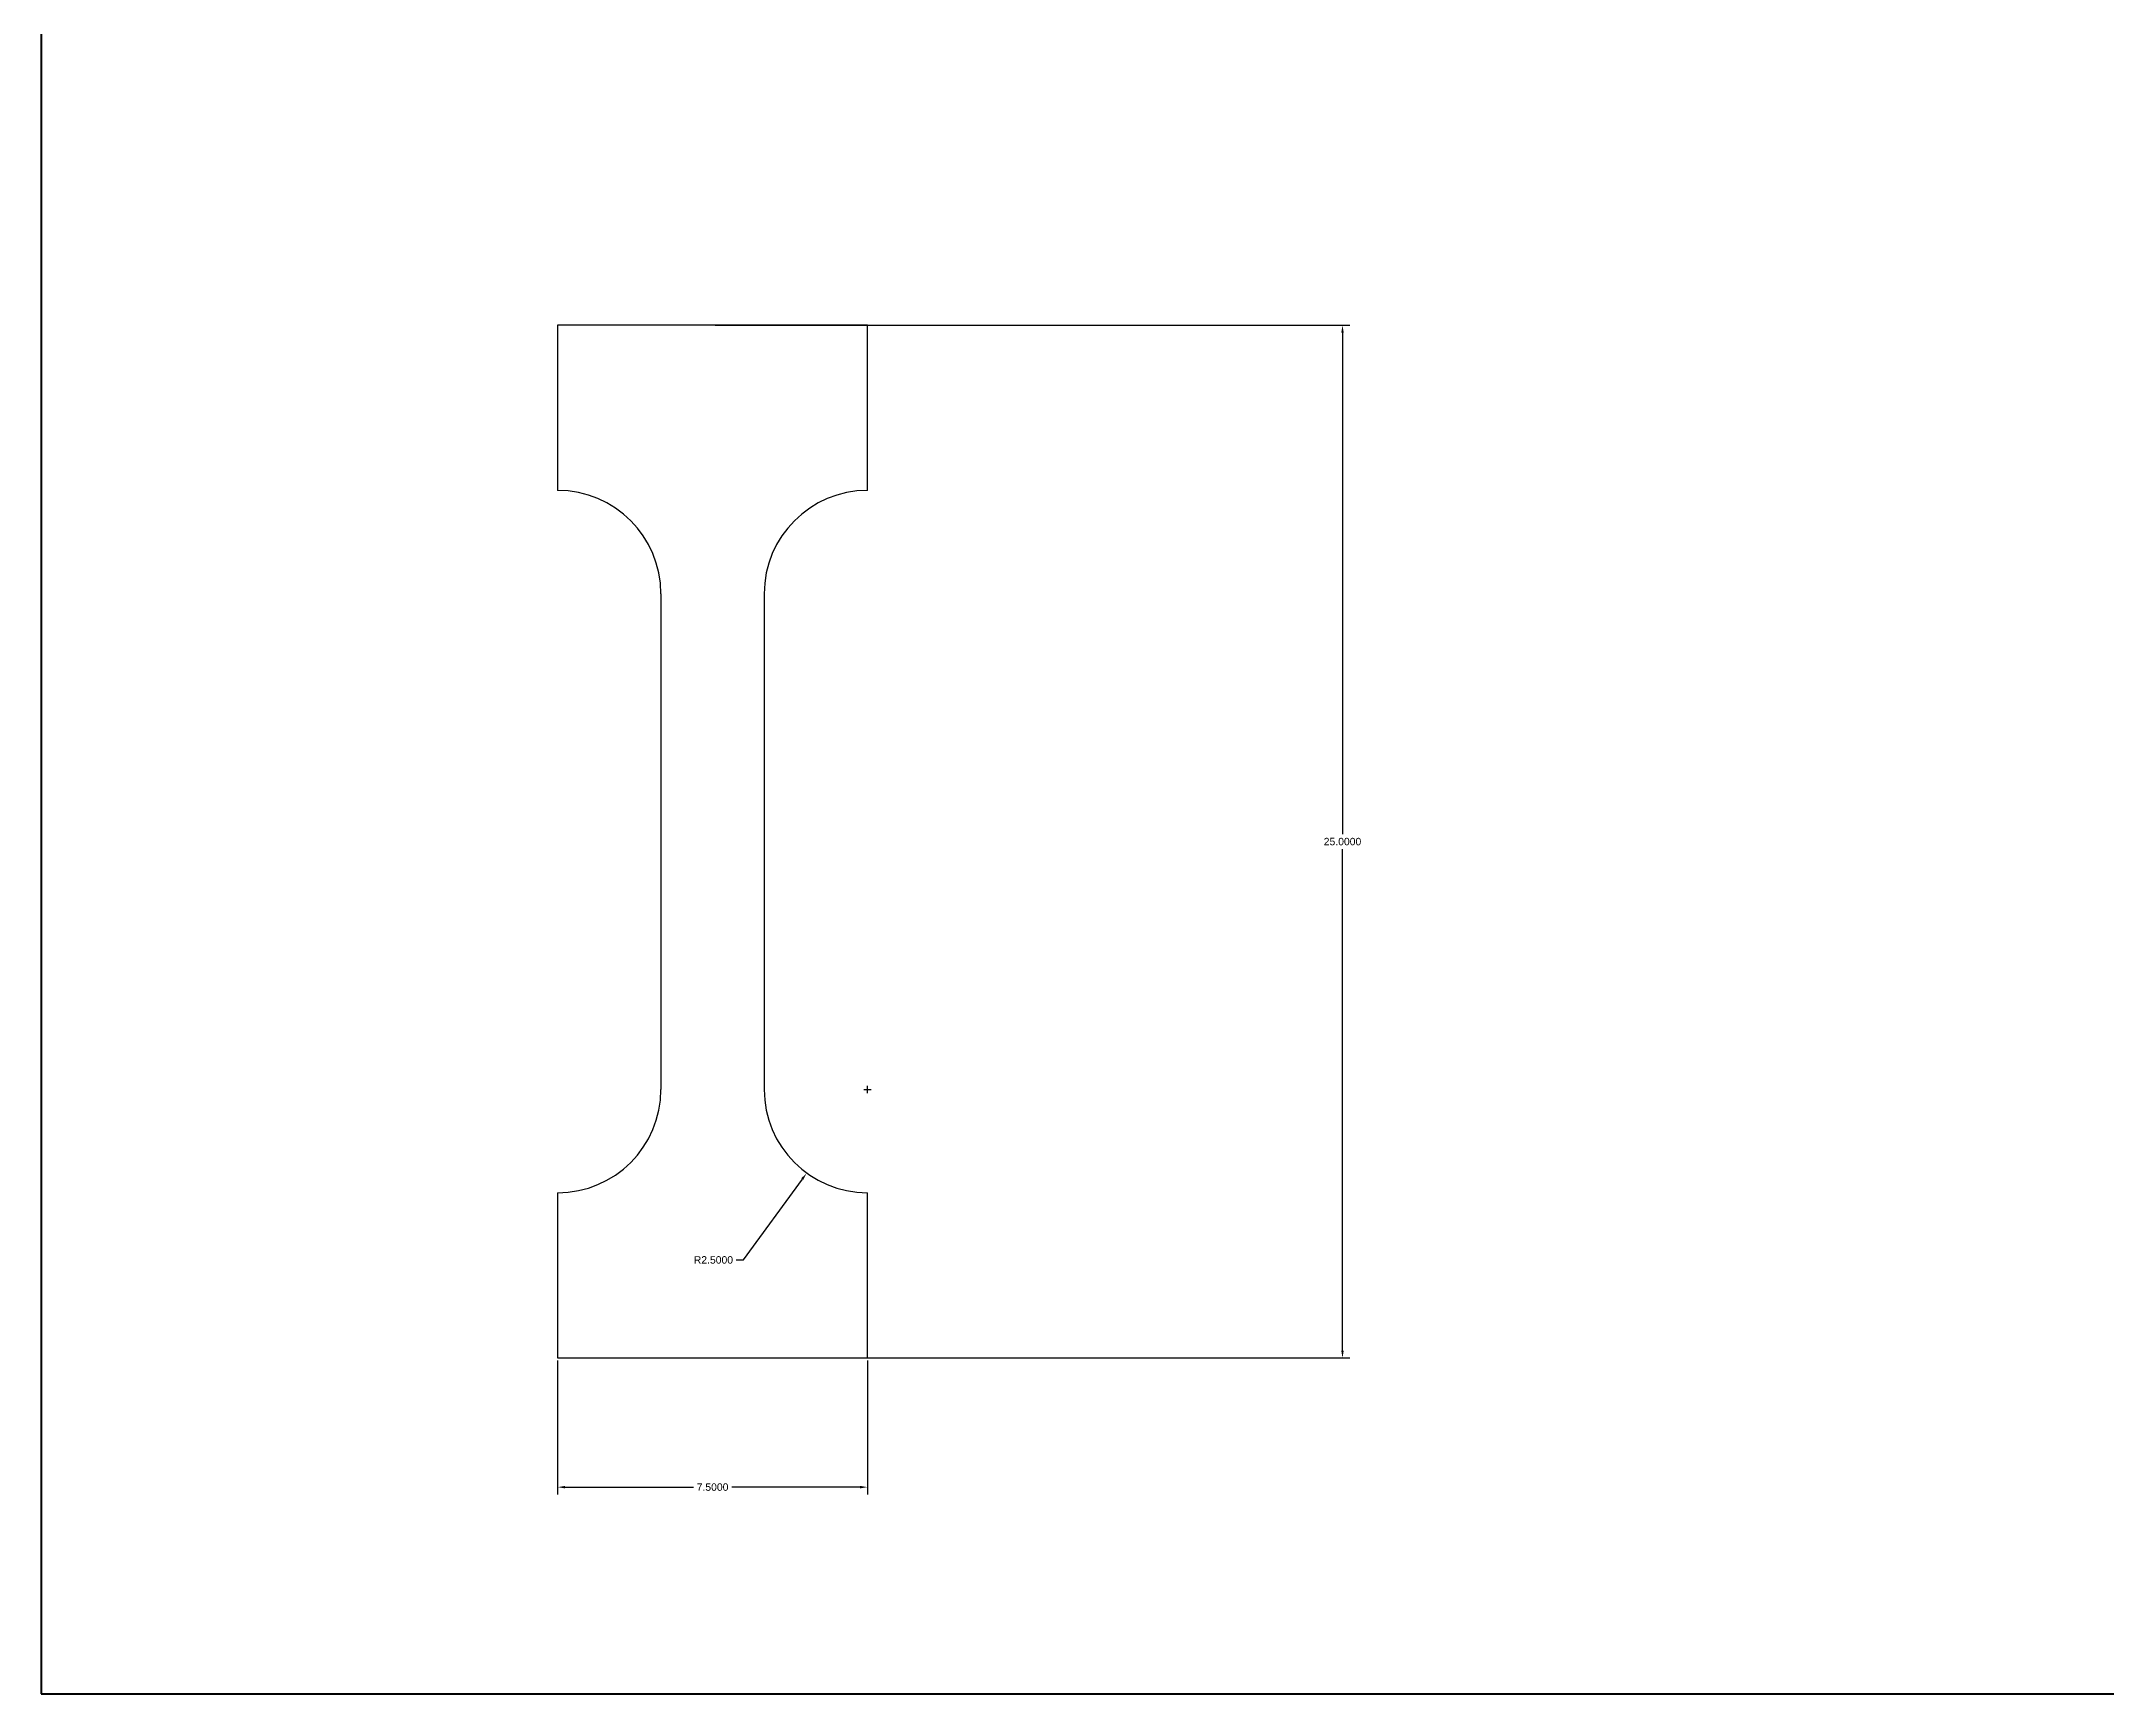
# Model space of a CAD drawing. Header units: inches. Extents: x 0 to 200, y 0 to 160.
# Drawn here: x 0 to 50, y 0 to 40 of the extents above; entities that cross this region are included whole.
import ezdxf

# ---------------------------------------------------------------- set-up
doc = ezdxf.new("R2010")
doc.units = ezdxf.units.IN
doc.header["$MEASUREMENT"] = 0
doc.layers.add('试样镶嵌', color=30, linetype='Continuous')
doc.styles.get("Standard").update_dxf_attribs({"font": 'arial.ttf'})
doc.dimstyles.get("Standard").update_dxf_attribs({"dimtxt": 0.18, "dimasz": 0.18, "dimexe": 0.18, "dimexo": 0.0625, "dimgap": 0.09, "dimtad": 0, "dimtih": 1, "dimtoh": 1, "dimdec": 4, "dimzin": 0, "dimdsep": 46, "dimtxsty": 'Standard', "dimcen": 0.09, "dimadec": 0, "dimazin": 0, "dimtfac": 1, "dimtdec": 4, "dimtofl": 0, "dimtmove": 0, "dimatfit": 3, "dimfxl": 1, "dimtolj": 1, "dimtzin": 0, "dimarcsym": 0})

# ---------------------------------------------------------------- blocks, each defined once
blk = doc.blocks.new('*D1')
at = {"color": 0, "lineweight": -2, "transparency": 16777216}
for p, q in [((16.313, 33.127), (31.68, 33.127)), ((31.5, 32.947), (31.5, 20.809)), ((31.5, 8.307), (31.5, 20.445)), ((16.313, 8.127), (31.68, 8.127))]:
    blk.add_line(p, q, dxfattribs=at)
at = {"color": 0, "lineweight": 50, "transparency": 16777216}
for points in [[(31.47, 32.947), (31.53, 32.947), (31.5, 33.127)], [(31.47, 8.307), (31.53, 8.307), (31.5, 8.127)]]:
    blk.add_solid(points, dxfattribs=at)
at = {"layer": 'Defpoints', "color": 0, "lineweight": 50, "transparency": 16777216}
for p in [(16.25, 33.127), (16.25, 8.127), (31.5, 8.127)]:
    blk.add_point(p, dxfattribs=at)
at = {"color": 0, "transparency": 16777216, "insert": (31.5, 20.627), "char_height": 0.18, "attachment_point": 5}
blk.add_mtext('\\A1;25.0000', dxfattribs=at)
blk = doc.blocks.new('*D2')
at = {"color": 0, "lineweight": -2, "transparency": 16777216}
for p, q in [((12.5, 8.065), (12.5, 4.82)), ((20, 8.065), (20, 4.82)), ((12.68, 5), (15.787, 5)), ((19.82, 5), (16.713, 5))]:
    blk.add_line(p, q, dxfattribs=at)
at = {"color": 0, "lineweight": 50, "transparency": 16777216}
for points in [[(12.68, 5.03), (12.68, 4.97), (12.5, 5)], [(19.82, 5.03), (19.82, 4.97), (20, 5)]]:
    blk.add_solid(points, dxfattribs=at)
at = {"layer": 'Defpoints', "color": 0, "lineweight": 50, "transparency": 16777216}
for p in [(12.5, 8.127), (20, 8.127), (20, 5)]:
    blk.add_point(p, dxfattribs=at)
at = {"color": 0, "transparency": 16777216, "insert": (16.25, 5), "char_height": 0.18, "attachment_point": 5}
blk.add_mtext('\\A1;7.5000', dxfattribs=at)
blk = doc.blocks.new('*D3')
at = {"color": 0, "lineweight": -2, "transparency": 16777216}
for p, q in [((19.91, 14.627), (20.09, 14.627)), ((20, 14.537), (20, 14.717)), ((17, 10.5), (18.424, 12.459)), ((16.82, 10.5), (17, 10.5))]:
    blk.add_line(p, q, dxfattribs=at)
at = {"color": 0, "lineweight": 50, "transparency": 16777216}
blk.add_solid([(18.4, 12.477), (18.449, 12.442), (18.53, 12.605)], dxfattribs=at)
at = {"layer": 'Defpoints', "color": 0, "lineweight": 50, "transparency": 16777216}
for p in [(20, 14.627), (18.53, 12.605)]:
    blk.add_point(p, dxfattribs=at)
at = {"color": 0, "transparency": 16777216, "insert": (16.271, 10.5), "char_height": 0.18, "attachment_point": 5}
blk.add_mtext('\\A1;R2.5000', dxfattribs=at)

msp = doc.modelspace()

# ---------------------------------------------------------------- linework, layer by layer
for p, q in [((15, 26.62719), (15, 14.62719)), ((17.5, 26.62719), (17.5, 14.62719))]:
    msp.add_line(p, q)
for points in [[(20, 29.12719), (20, 33.12719), (12.5, 33.12719), (12.5, 29.12719)], [(12.5, 8.12719), (20, 8.12719), (20, 12.12719)], [(12.5, 12.12719), (12.5, 8.12719)]]:
    msp.add_lwpolyline(points)
for centre, start, end in [((12.5, 26.62719), 0, 90), ((20, 26.62719), 90, 180), ((12.5, 14.62719), 270, 0), ((20, 14.62719), 180, 270)]:
    msp.add_arc(centre, 2.5, start, end)
at = {"layer": '试样镶嵌', "lineweight": 50}
msp.add_lwpolyline([(0, 0), (200, 0), (200, 160), (0, 160)], close=True, dxfattribs=at)

# ---------------------------------------------------------------- dimensions: what is measured, and where the dimension line sits
dim = msp.add_linear_dim(base=(31.5, 8.12719), p1=(16.25, 33.12719), p2=(16.25, 8.12719), angle=90, dimstyle='Standard')
dim.commit()
dim.dimension.update_dxf_attribs({"geometry": '*D1', "text_midpoint": (31.5, 20.62719)})
dim = msp.add_radius_dim(center=(20, 14.62719), mpoint=(18.53008, 12.60498), dimstyle='Standard')
dim.commit()
dim.dimension.update_dxf_attribs({"geometry": '*D3', "text_midpoint": (16.27055, 10.5), "dimtype": 164})
dim = msp.add_linear_dim(base=(20, 5), p1=(12.5, 8.12719), p2=(20, 8.12719), dimstyle='Standard')
dim.commit()
dim.dimension.update_dxf_attribs({"geometry": '*D2', "text_midpoint": (16.25, 5)})

doc.saveas('drawing.dxf')
